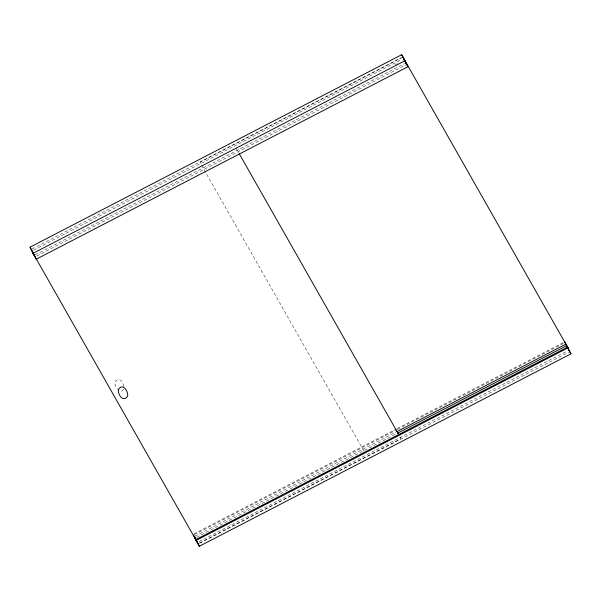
<?xml version="1.0" encoding="UTF-8"?>
<svg xmlns="http://www.w3.org/2000/svg" width="601" height="601" viewBox="0 0 601 601"><rect width="100%" height="100%" fill="white"/><g stroke="black" fill="none" stroke-linecap="round" stroke-linejoin="round"><path stroke-width="0.45" stroke-dasharray="3 2.25" d="M123.896 389.313L121.77 390.943L119.997 391.281M32.071 248.957L401.167 57.824M402.227 57.411L200.501 161.864L200.08 162.601L201.05 164.374M33.641 250.076L401.904 59.379M395.135 64.818L397.637 63.518M35.279 254.862L404.375 63.729M36.849 255.981L405.945 64.855M193.958 533.816L396.42 428.979M397.253 428.543L563.054 342.69M194.326 534.597L396.788 429.753M397.622 429.324L563.422 343.464M195.055 536.145L395.856 432.172M196.625 537.271L396.585 433.719M199.096 541.621L567.359 350.924M199.524 543.041L400.416 439.015L400.837 438.279L399.868 436.514M199.832 543.176L568.929 352.043M235.99 148.034L238.77 152.924M201.515 165.185L364.003 451.216M123.964 386.458C122.747 383.784 121.507 378.029 117.3 379.945C112.815 381.447 115.384 386.466 117.308 389.095"/><path stroke-width="0.9" d="M407.508 65.975L407.876 66.749L36.278 259.174L32.987 253.374L30.05 247.161L401.648 54.736L405.307 61.317M32.987 253.374L404.578 60.949L407.876 66.749M396.683 431.736L565.819 344.155L568.291 348.505L567.562 346.95M397.419 433.291L566.555 345.71L569.756 351.615M195.693 539.683L567.284 347.258L570.95 353.839L199.352 546.264L195.693 539.683L196.061 540.464L567.652 348.039L567.284 347.258M567.922 347.731L402.835 56.96L406.772 64.42L404.3 60.07L405.036 61.625M239.228 153.736L398.944 434.884M30.05 247.161L32.89 252.285M193.537 534.973L196.422 540.051M32.386 251.669L34.445 255.29M194.634 537.302L196.287 540.201M35.181 256.845L32.709 252.495L33.438 254.05M32.995 253.149L197.797 543.259M570.95 353.839L564.722 341.826L565.083 342.6M565.819 344.155L566.555 345.71M401.648 54.736L404.578 60.949M197.151 541.606L199.352 546.264M197.429 542.485L198.165 544.04M194.228 536.58L194.957 538.128M35.917 258.4L36.278 259.174M31.244 249.385L31.973 250.94M567.577 347.468A0.849 0.609 -29.6 0 1 567.825 348.34M118.269 389.583C117.871 394.955 123.4 402.835 127.712 395.969C128.118 390.59 122.581 382.709 118.269 389.583"/></g></svg>
